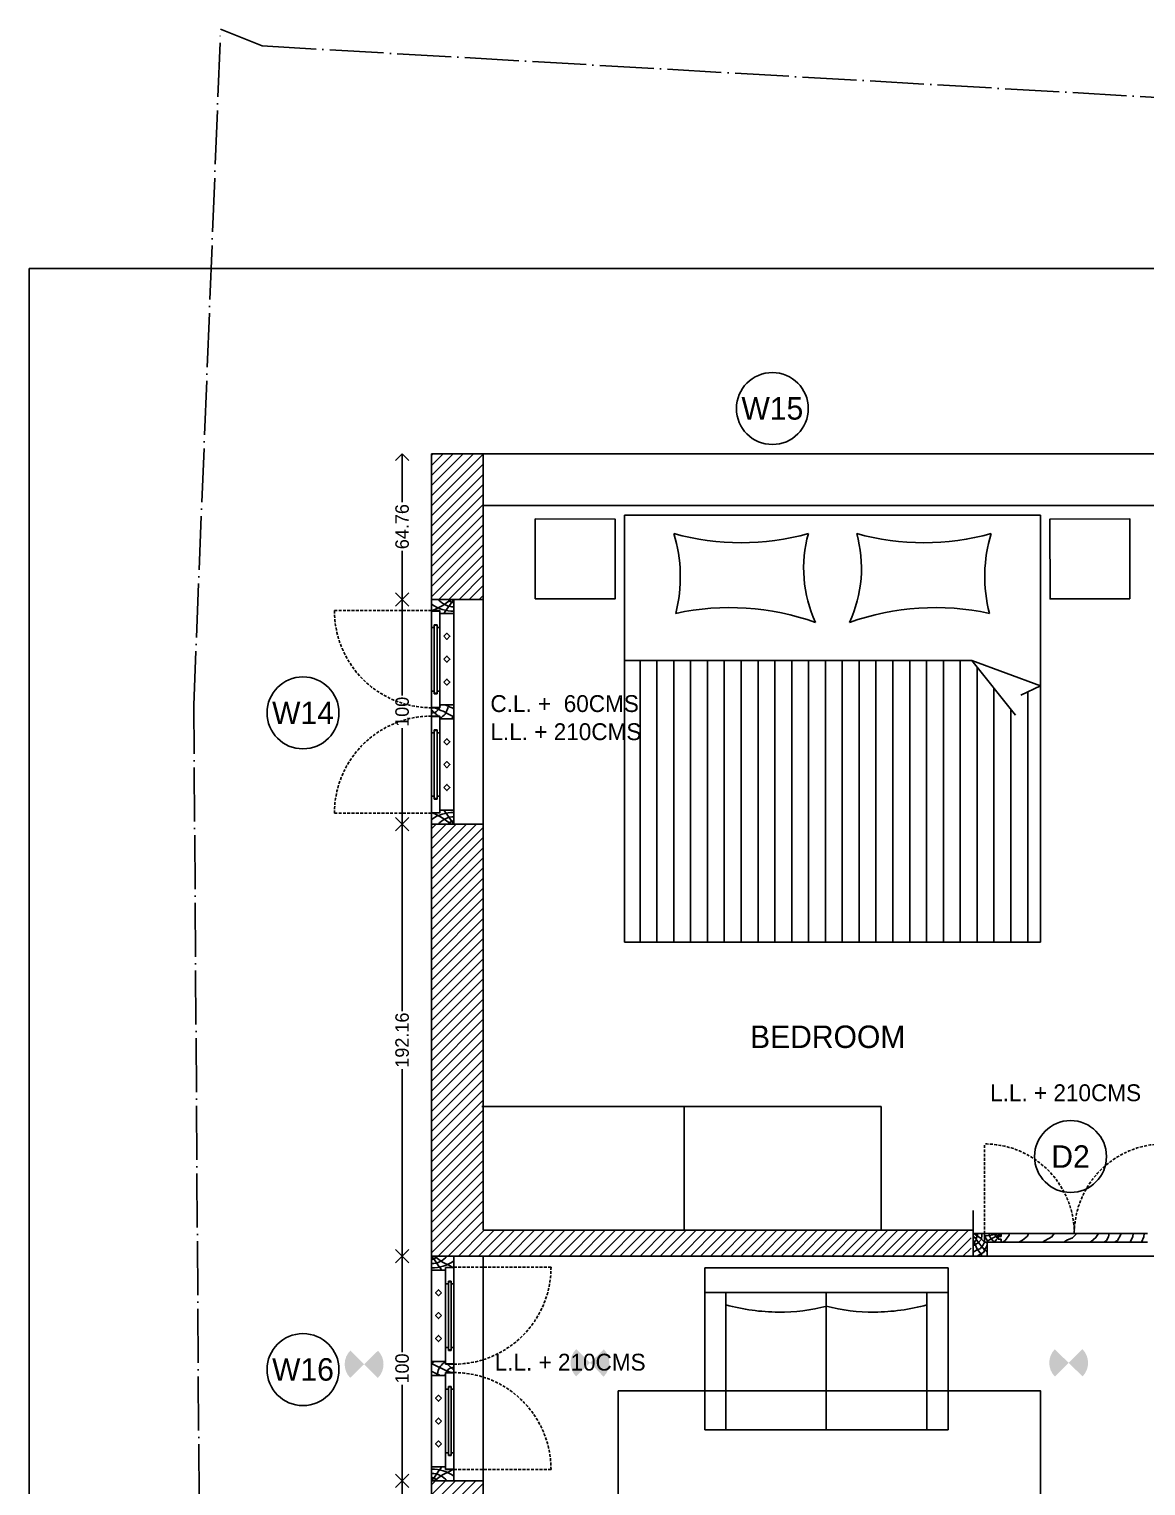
# Model space of a CAD drawing. Header units: metres. Extents: x -16 to 65907, y -5261 to 15511.
# Drawn here: x 17660 to 18157, y 6932 to 7580 of the extents above; entities that cross this region are included whole.
import ezdxf

# ---------------------------------------------------------------- set-up
doc = ezdxf.new("R2010")
doc.units = ezdxf.units.M
doc.header["$PDMODE"] = 67
doc.header["$PDSIZE"] = -5
doc.linetypes.add('ACAD_ISO04W100', pattern=[30, 24, -3, 0, -3])
doc.linetypes.add('DASHED', pattern=[19.05, 12.7, -6.35])
doc.layers.get('0').update_dxf_attribs({"color": 6})
for name, color, linetype in [('BC-BOUNDARY', 3, 'ACAD_ISO04W100'), ('BC-CILL', 23, 'Continuous'), ('BC-DIMENSION', 8, 'Continuous'), ('BC-ELEC_FIT', 10, 'Continuous'), ('BC-FURNITURE', 5, 'Continuous'), ('BC-GREYCOLOR', 8, 'Continuous'), ('BC-HATCH', 8, 'Continuous'), ('BC-JOINERY', 93, 'Continuous'), ('BC-TEXT', 7, 'Continuous'), ('BC-WALLS', 1, 'Continuous'), ('BC-WHITECOLOR', 7, 'Continuous')]:
    doc.layers.add(name, color=color, linetype=linetype)
doc.layers.get('BC-ELEC_FIT').off()
doc.styles.add('BC-1IN10-3', font='FreeSans.ttf', dxfattribs={"height": 6})
doc.styles.add('BC-1IN50-1', font='FreeSans.ttf', dxfattribs={"height": 10})
doc.dimstyles.new('BC-1IN10-3', dxfattribs={"dimtxt": 6, "dimasz": 6, "dimexe": 0.18, "dimexo": 0.0625, "dimgap": 1, "dimtad": 0, "dimtoh": 1, "dimzin": 12, "dimdsep": 46, "dimtxsty": 'BC-1IN10-3', "dimblk": 'OPEN90', "dimcen": 0.09, "dimse1": 1, "dimse2": 1, "dimclrd": 256, "dimclre": 256, "dimclrt": 7, "dimadec": 0, "dimazin": 0, "dimtfac": 1, "dimtdec": 1, "dimtofl": 0, "dimtmove": 1, "dimatfit": 3, "dimldrblk": 'OPEN90', "dimfxl": 1, "dimtolj": 1, "dimtzin": 0, "dimlwd": -3, "dimarcsym": 0})
pattern_1 = [(45, (-1743.164, 9158.644), (-2.24506403, 2.24506403), [])]

# ---------------------------------------------------------------- blocks, each defined once
blk = doc.blocks.new('A$C1802797060')
h = blk.add_hatch()
h.set_pattern_fill('ANSI31', color=256, scale=60, angle=315, style=0)
h.set_pattern_definition([(0, (-91.719, -51.977), (2e-15, 7.5), [])])
h.paths.add_polyline_path([(125.3, 224.83), (0, 224.83), (0, 39.83), (114, 39.83), (109.97, 48.51), (101.08, 50.93), (125.3, 70.33)])
at = {"layer": 'BC-FURNITURE'}
for p, q in [((190, 224.83), (0, 224.83)), ((125.3, 224.83), (125.3, 70.33)), ((190, 39.83), (190, 224.83)), ((101.08, 50.93), (125.3, 70.33)), ((125.3, 70.33), (114, 39.83)), ((114, 39.83), (109.97, 48.51)), ((0, 39.83), (190, 39.83))]:
    blk.add_line(p, q, dxfattribs=at)
for points in [[(152.75, 264.66), (188.3, 264.63), (188.28, 229.08), (152.73, 229.11)], [(152.75, 0), (188.3, 0.02), (188.28, 35.57), (152.73, 35.55)]]:
    blk.add_lwpolyline(points, close=True, dxfattribs=at)
for centre, radius, start, end in [((35.09, 178.06), 113.78, 340.37977, 12.19977), ((162.61, 265.92), 65.87, 255.65753, 286.94987), ((288.58, 173.04), 110.87, 164.3673, 195.67653), ((166.4, 88.04), 57.16, 74.33254, 114.98513), ((35.09, 86.59), 113.78, 347.80023, 19.62023), ((166.4, 176.61), 57.16, 245.01487, 285.66746), ((288.58, 91.62), 110.87, 164.32347, 195.6327), ((162.61, -1.27), 65.87, 73.05013, 104.34247)]:
    blk.add_arc(centre, radius, start, end, dxfattribs=at)
blk = doc.blocks.new('A$C08834721')
at = {"layer": 'BC-FURNITURE'}
for p, q in [((72.05, 108.36), (0, 108.36)), ((0, 108.36), (0, 0)), ((11.06, 0.38), (11.06, 108.02)), ((72.05, 0), (72.05, 108.36)), ((11.1, 98.9), (72.05, 98.9)), ((11.35, 54.37), (71.79, 54.37)), ((11.1, 9.47), (72.05, 9.47)), ((0, 0), (72.05, 0))]:
    blk.add_line(p, q, dxfattribs=at)
for centre, radius, start, end in [((-74.99, 74.38), 94.74, 0.67398, 15), ((-59.48, 74.56), 79.22, 345, 0.67398), ((-59.48, 33.8), 79.22, 359.32602, 15), ((-74.99, 33.98), 94.74, 345, 359.32602)]:
    blk.add_arc(centre, radius, start, end, dxfattribs=at)
blk = doc.blocks.new('BC-JN-FRAME-SIDE')
at = {"layer": 'BC-HATCH'}
for points in [[(0, -3.87), (-1.06, -2.29), (-2.66, -0.06), (-4.24, 2.97), (-5, 4.54)], [(-0.01, -5), (-1.62, -3.74), (-4.39, -1.84), (-5.78, -0.75), (-6.25, -0.66)]]:
    blk.add_lwpolyline(points, dxfattribs=at)
for centre, radius, start, end in [((10.75, -4.4), 15.93, 143.84471, 182.16368), ((5.98, -5.2), 9.31, 129.91119, 178.74686), ((2.65, -5.73), 4.3, 128.02701, 170.18517)]:
    blk.add_arc(centre, radius, start, end, dxfattribs=at)
at = {"layer": 'BC-JOINERY'}
for p, q in [((-6.25, -5), (-6.25, 1.25)), ((-6.25, 1.25), (-5, 1.25)), ((-5, 1.25), (-5, 5)), ((-5, 5), (0, 5)), ((0, 5), (0, -5)), ((0, -5), (-6.25, -5))]:
    blk.add_line(p, q, dxfattribs=at)
blk = doc.blocks.new('BC-JN-FRAME-CENTER')
at = {"layer": 'BC-GREYCOLOR'}
for points, knots in [([(-1.88, 8.78), (-1.38, 7.46), (-0.18, 4.45), (1.37, 1.6), (2.28, 0)], [2.093684, 2.093684, 2.093684, 2.093684, 6.327699, 11.827223, 11.827223, 11.827223, 11.827223]), ([(0.58, 10), (0.43, 9.17), (-0.01, 7.68), (-1.2, 6.81), (-1.88, 6.48)], [1.300718, 1.300718, 1.300718, 1.300718, 3.723135, 5.971251, 5.971251, 5.971251, 5.971251]), ([(-0.79, 10), (-0.2, 9.31), (0.68, 8.3), (1.59, 7.33), (1.87, 7.03)], [1.597578, 1.597578, 1.597578, 1.597578, 4.333948, 5.589722, 5.589722, 5.589722, 5.589722]), ([(2.81, 6.25), (2.57, 5.76), (1.32, 3.73), (-1.1, 2.85), (-3.13, 2.31)], [3.454414, 3.454414, 3.454414, 3.454414, 5.128883, 10.935535, 10.935535, 10.935535, 10.935535]), ([(-3.13, 3.89), (-2.83, 3.16), (-2.19, 1.87), (-1.62, 0.57), (-1.38, 0)], [6.415351, 6.415351, 6.415351, 6.415351, 8.781453, 10.647667, 10.647667, 10.647667, 10.647667])]:
    blk.add_open_spline(points, degree=3, knots=knots, dxfattribs=at)
for points in [[(-2.39, 6.25), (-2.63, 6.15), (-2.87, 6.06), (-3.13, 5.97)], [(1.93, 0), (2.37, 0.39), (2.77, 0.84), (3.12, 1.32)], [(2.63, 6.25), (2.79, 6.08), (2.96, 5.92), (3.12, 5.75)]]:
    blk.add_open_spline(points, degree=3, dxfattribs=at)
at = {"layer": 'BC-JOINERY'}
for p, q in [((-1.88, 6.25), (-1.88, 10)), ((1.87, 10), (-1.88, 10)), ((1.87, 6.25), (1.87, 10)), ((-3.13, 0), (-3.13, 6.25)), ((-3.13, 6.25), (-1.88, 6.25)), ((-3.13, 0), (3.12, 0)), ((3.12, 6.25), (1.87, 6.25)), ((3.12, 0), (3.12, 6.25)), ((3.12, 6.25), (3.12, 6.25)), ((3.12, 6.25), (3.12, 6.25))]:
    blk.add_line(p, q, dxfattribs=at)
blk = doc.blocks.new('_OPEN90')
at = {"color": 0, "linetype": 'ByBlock'}
for p, q in [((0, 0), (-1, 0)), ((-0.5, 0.5), (0, 0)), ((0, 0), (-0.5, -0.5))]:
    blk.add_line(p, q, dxfattribs=at)
blk = doc.blocks.new('*D2214')
at = {"layer": 'BC-DIMENSION', "linetype": 'Continuous', "lineweight": -3}
for p, q in [((17826.15, 6928.22), (17826.15, 6864.51)), ((17826.15, 6786.22), (17826.15, 6849.92))]:
    blk.add_line(p, q, dxfattribs=at)
at = {"layer": 'Defpoints', "color": 0}
for p in [(17826.15, 6934.22), (17839.21, 6934.22), (17839.21, 6780.22)]:
    blk.add_point(p, dxfattribs=at)
at = {"layer": 'BC-DIMENSION', "lineweight": -3, "xscale": 6, "yscale": 6, "zscale": 6}
for p, rotation in [((17826.15, 6934.22), 90), ((17826.15, 6780.22), 270)]:
    blk.add_blockref('_OPEN90', p, dxfattribs=dict(at, rotation=rotation))
at = {"layer": 'BC-DIMENSION', "color": 7, "insert": (17826.15, 6857.22), "char_height": 6, "attachment_point": 5, "rotation": 90, "style": 'BC-1IN10-3'}
blk.add_mtext('\\A1;154', dxfattribs=at)
blk = doc.blocks.new('*D2216')
at = {"layer": 'BC-DIMENSION', "linetype": 'Continuous', "lineweight": -3}
for p, q in [((17826.15, 7028.22), (17826.15, 6991.46)), ((17826.15, 6940.22), (17826.15, 6976.97))]:
    blk.add_line(p, q, dxfattribs=at)
at = {"layer": 'Defpoints', "color": 0}
for p in [(17826.15, 7034.22), (17839.21, 7034.22), (17839.21, 6934.22)]:
    blk.add_point(p, dxfattribs=at)
at = {"layer": 'BC-DIMENSION', "lineweight": -3, "xscale": 6, "yscale": 6, "zscale": 6}
for p, rotation in [((17826.15, 7034.22), 90), ((17826.15, 6934.22), 270)]:
    blk.add_blockref('_OPEN90', p, dxfattribs=dict(at, rotation=rotation))
at = {"layer": 'BC-DIMENSION', "color": 7, "insert": (17826.15, 6984.22), "char_height": 6, "attachment_point": 5, "rotation": 90, "style": 'BC-1IN10-3'}
blk.add_mtext('\\A1;100', dxfattribs=at)
blk = doc.blocks.new('*D2217')
at = {"layer": 'BC-DIMENSION', "linetype": 'Continuous', "lineweight": -3}
for p, q in [((17826.15, 7220.38), (17826.15, 7143.17)), ((17826.15, 7040.22), (17826.15, 7117.43))]:
    blk.add_line(p, q, dxfattribs=at)
at = {"layer": 'Defpoints', "color": 0}
for p in [(17826.15, 7226.38), (17839.21, 7226.38), (17839.21, 7034.22)]:
    blk.add_point(p, dxfattribs=at)
at = {"layer": 'BC-DIMENSION', "lineweight": -3, "xscale": 6, "yscale": 6, "zscale": 6}
for p, rotation in [((17826.15, 7226.38), 90), ((17826.15, 7034.22), 270)]:
    blk.add_blockref('_OPEN90', p, dxfattribs=dict(at, rotation=rotation))
at = {"layer": 'BC-DIMENSION', "color": 7, "insert": (17826.15, 7130.3), "char_height": 6, "attachment_point": 5, "rotation": 90, "style": 'BC-1IN10-3'}
blk.add_mtext('\\A1;192.16', dxfattribs=at)
blk = doc.blocks.new('*D2218')
at = {"layer": 'BC-DIMENSION', "linetype": 'Continuous', "lineweight": -3}
for p, q in [((17826.15, 7320.38), (17826.15, 7283.62)), ((17826.15, 7232.38), (17826.15, 7269.14))]:
    blk.add_line(p, q, dxfattribs=at)
at = {"layer": 'Defpoints', "color": 0}
for p in [(17826.15, 7326.38), (17839.21, 7326.38), (17839.21, 7226.38)]:
    blk.add_point(p, dxfattribs=at)
at = {"layer": 'BC-DIMENSION', "lineweight": -3, "xscale": 6, "yscale": 6, "zscale": 6}
for p, rotation in [((17826.15, 7326.38), 90), ((17826.15, 7226.38), 270)]:
    blk.add_blockref('_OPEN90', p, dxfattribs=dict(at, rotation=rotation))
at = {"layer": 'BC-DIMENSION', "color": 7, "insert": (17826.15, 7276.38), "char_height": 6, "attachment_point": 5, "rotation": 90, "style": 'BC-1IN10-3'}
blk.add_mtext('\\A1;100', dxfattribs=at)
blk = doc.blocks.new('*D2219')
at = {"layer": 'BC-DIMENSION', "linetype": 'Continuous', "lineweight": -3}
for p, q in [((17826.15, 7385.14), (17826.15, 7369.59)), ((17826.15, 7332.38), (17826.15, 7347.93))]:
    blk.add_line(p, q, dxfattribs=at)
at = {"layer": 'Defpoints', "color": 0}
for p in [(17826.15, 7391.14), (17839.21, 7391.14), (17839.21, 7326.38)]:
    blk.add_point(p, dxfattribs=at)
at = {"layer": 'BC-DIMENSION', "lineweight": -3, "xscale": 6, "yscale": 6, "zscale": 6}
for p, rotation in [((17826.15, 7391.14), 90), ((17826.15, 7326.38), 270)]:
    blk.add_blockref('_OPEN90', p, dxfattribs=dict(at, rotation=rotation))
at = {"layer": 'BC-DIMENSION', "color": 7, "insert": (17826.15, 7358.76), "char_height": 6, "attachment_point": 5, "rotation": 90, "style": 'BC-1IN10-3'}
blk.add_mtext('\\A1;64.76', dxfattribs=at)
blk = doc.blocks.new('ele_ceiling_box')
at = {"layer": 'BC-WALLS'}
h = blk.add_hatch(color=256, dxfattribs=at)
edge = h.paths.add_edge_path()
edge.add_ellipse((0, 0), major_axis=(-6.11, 6.11), ratio=1, start_angle=179.75371, end_angle=269.22334)
edge.add_line((6.19, 6.03), (0, 0))
edge.add_line((0, 0), (6.08, -6.13))
edge = h.paths.add_edge_path()
edge.add_line((0, 0), (-6.08, 6.13))
edge.add_ellipse((0, 0), major_axis=(-6.11, 6.11), ratio=1, start_angle=359.75371, end_angle=449.22334)
edge.add_line((-6.19, -6.03), (0, 0))

msp = doc.modelspace()

# ---------------------------------------------------------------- hatches: boundary and pattern name
at = {"layer": 'BC-DIMENSION', "linetype": 'Continuous'}
h = msp.add_hatch(dxfattribs=at)
h.set_pattern_fill('ANSI31', color=256, style=0)
h.set_pattern_definition(pattern_1)
h.paths.add_polyline_path([(18701.213, 6992.716), (18701.213, 7368.428), (18348.213, 7368.428), (18348.213, 7345.428), (18498.713, 7345.428), (18498.713, 7100.716), (18325.213, 7100.716), (18325.213, 7034.216), (18348.213, 7034.216), (18348.213, 7089.216), (18598.213, 7089.216), (18598.213, 7100.716), (18510.213, 7100.716), (18510.213, 7345.428), (18678.213, 7345.428), (18678.213, 6992.716)])
h.paths.add_polyline_path([(18193.213, 7326.379), (18193.213, 7391.143), (18170.213, 7391.143), (18170.213, 7326.379), (18171.344, 7326.379), (18172.866, 7326.379), (18177.153, 7326.379), (18180.213, 7326.379)])
h.paths.add_polyline_path([(18215.213, 7192.313), (18215.213, 7207.616), (18193.213, 7207.616), (18193.213, 7226.379), (18170.213, 7226.379), (18170.213, 7184.616), (18215.213, 7184.616), (18215.213, 7189.626), (18205.213, 7189.626), (18205.213, 7192.313)])
h.paths.add_polyline_path([(18193.213, 7034.216), (18193.213, 7100.716), (18170.213, 7100.716), (18170.213, 7034.216)])
h.paths.add_polyline_path([(17862.213, 7045.716), (17862.213, 7100.716), (17862.213, 7226.379), (17839.213, 7226.379), (17839.213, 7034.216), (17862.213, 7034.216), (18079.27, 7034.216), (18079.27, 7045.716)])
h.paths.add_polyline_path([(17862.213, 7326.379), (17862.213, 7391.143), (17839.213, 7391.143), (17839.213, 7326.379)])
h = msp.add_hatch(dxfattribs=at)
h.set_pattern_fill('ANSI31', color=256, style=0)
h.set_pattern_definition(pattern_1)
h.paths.add_polyline_path([(18701.213, 6617.597), (18701.213, 6932.716), (18688.213, 6932.716), (18685.153, 6932.716), (18680.866, 6932.716), (18679.344, 6932.716), (18678.213, 6932.716), (18678.213, 6617.597)])
h.paths.add_polyline_path([(18574.213, 6490.587), (18574.213, 6513.587), (18348.213, 6513.587), (18348.213, 6944.216), (18325.213, 6944.216), (18325.213, 6680.016), (18325.213, 6513.587), (18315.213, 6513.587), (18315.213, 6503.587), (18325.213, 6503.587), (18325.213, 6490.587)])
h.paths.add_polyline_path([(18225.213, 6503.587), (18225.213, 6513.587), (18044.213, 6513.587), (18044.213, 6490.587), (18215.213, 6490.587), (18215.213, 6503.587)])
h.paths.add_polyline_path([(18193.213, 6657.016), (18193.213, 6680.016), (18051.312, 6680.016), (18051.326, 6657.016)])
h.paths.add_polyline_path([(17862.213, 6780.016), (17862.213, 6934.216), (17849.213, 6934.216), (17846.153, 6934.216), (17841.866, 6934.216), (17840.344, 6934.216), (17839.213, 6934.216), (17839.213, 6780.016), (17842.274, 6780.016), (17846.561, 6780.016), (17848.083, 6780.016), (17849.213, 6780.016)])
h.paths.add_polyline_path([(17862.213, 6645.587), (17862.213, 6680.016), (17839.213, 6680.016), (17839.213, 6645.587)])

# ---------------------------------------------------------------- linework, layer by layer
at = {"layer": 'BC-BOUNDARY'}
for p, q in [((17733.462, 7279.347), (17745.361, 7580.102)), ((17745.361, 7580.102), (17763.9, 7572.599)), ((17763.9, 7572.599), (18794.271, 7513.322)), ((17741.189, 6113.857), (17733.462, 7279.347))]:
    msp.add_line(p, q, dxfattribs=at)
at = {"layer": 'BC-CILL'}
for p, q in [((17862.213, 7391.143), (18170.213, 7391.143)), ((17862.213, 7368.143), (18170.213, 7368.143)), ((17862.213, 7326.379), (17862.213, 7226.379)), ((17862.213, 7034.216), (17862.213, 6934.216))]:
    msp.add_line(p, q, dxfattribs=at)
at = {"layer": 'BC-FURNITURE'}
for p, q in [((18110.136, 7173.865), (17925.136, 7173.865)), ((17951.652, 7100.841), (17951.652, 7045.716))]:
    msp.add_line(p, q, dxfattribs=at)
at = {"layer": 'BC-FURNITURE', "flags": 128}
msp.add_lwpolyline([(18039.27, 7045.716), (18039.27, 7100.716), (17861.652, 7100.716)], dxfattribs=at)
at = {"layer": 'BC-GREYCOLOR', "linetype": 'DASHED', "ltscale": 0.1}
for p, q in [((17839.213, 7321.379), (17796.038, 7321.379)), ((17839.213, 7231.279), (17796.038, 7231.279)), ((18085.313, 7044.216), (18085.313, 7084.116)), ((17849.213, 7029.316), (17892.388, 7029.316)), ((17849.213, 6939.216), (17892.388, 6939.216))]:
    msp.add_line(p, q, dxfattribs=at)
for centre, radius, start, end in [((17839.213, 7321.379), 43.175, 180, 270), ((17839.213, 7231.279), 43.175, 90, 180), ((18085.313, 7044.216), 39.9, 0, 90), ((18165.113, 7044.216), 39.9, 90, 180), ((17849.213, 7029.316), 43.175, 270, 0), ((17849.213, 6939.216), 43.175, 0, 90)]:
    msp.add_arc(centre, radius, start, end, dxfattribs=at)
at = {"layer": 'BC-HATCH'}
msp.add_line((18080.213, 7045.716), (18080.213, 7054.5), dxfattribs=at)
for points in [[(18082.052, 7044.216), (18082.127, 7043.613), (18081.768, 7042.287), (18081.381, 7041.044), (18080.213, 7040.466)], [(18080.213, 7038.9), (18080.829, 7039.082), (18082.531, 7040.322), (18083.9, 7041.71), (18084.061, 7043.696), (18084.213, 7044.216)], [(18080.213, 7043.288), (18080.939, 7042.508), (18083.011, 7039.662), (18085.305, 7037.01), (18086.463, 7036.286)], [(18080.213, 7041.285), (18080.691, 7040.629), (18081.796, 7037.562), (18083.094, 7036.043), (18083.868, 7034.882), (18084.113, 7034.216)], [(18080.213, 7035.938), (18081.713, 7036.816), (18083.426, 7037.562), (18084.642, 7039.275), (18085.213, 7040.416)], [(18080.496, 7044.216), (18081.243, 7043.641), (18083.315, 7042.287), (18085.213, 7040.416), (18086.463, 7040.164)], [(18082.004, 7034.216), (18082.404, 7034.468), (18084.946, 7035.96), (18085.415, 7037.314), (18086.134, 7038.415), (18086.463, 7039.268)], [(18091.304, 7044.216), (18090.652, 7043.939), (18088.276, 7043.543), (18085.998, 7043.288), (18085.313, 7042.968)], [(18087.023, 7040.466), (18086.536, 7040.968), (18085.772, 7042.284), (18085.313, 7043.698)], [(18092.415, 7044.216), (18091.43, 7043.599), (18089.45, 7042.454), (18087.158, 7041.378), (18086.318, 7040.466)], [(18090.197, 7040.466), (18088.969, 7040.997), (18087.851, 7042.609), (18087.299, 7043.529), (18087.115, 7044.216)], [(18091.363, 7042.087), (18091.062, 7042.241), (18089.86, 7043.741), (18089.694, 7044.216)], [(18091.363, 7042.275), (18090.398, 7041.421), (18089.795, 7040.466)], [(18091.6, 7044.216), (18091.954, 7043.458), (18092.578, 7042.966)], [(18092.613, 7041.444), (18092.085, 7041.716)], [(18092.613, 7043.423), (18092.127, 7042.966)], [(18096.44, 7044.216), (18096.185, 7043.552), (18094.415, 7041.177), (18093.458, 7040.466)], [(18104.89, 7044.216), (18104.43, 7043.12), (18102.229, 7041.307), (18100.546, 7040.466)], [(18116.281, 7044.216), (18115.223, 7042.732), (18112.201, 7041.221), (18111.006, 7040.466)], [(18126.327, 7044.216), (18124.419, 7042.386), (18121.958, 7041.264), (18120.622, 7040.466)], [(18135.994, 7044.216), (18134.823, 7042.429), (18132.708, 7040.789), (18132.096, 7040.466)], [(18140.662, 7044.216), (18140.404, 7042.77), (18139.52, 7041.139), (18138.55, 7040.466)], [(18146.075, 7044.216), (18145.832, 7043.466), (18144.494, 7041.221), (18143.062, 7040.466)], [(18151.446, 7044.216), (18151.327, 7042.908), (18150.36, 7040.974), (18149.941, 7040.466)], [(18156.308, 7044.216), (18156.156, 7042.866), (18155.143, 7040.466)]]:
    msp.add_lwpolyline(points, dxfattribs=at)
for points in [[(17862.213, 7034.216), (17862.213, 6680.016), (18170.213, 6680.016), (18170.213, 7034.216)], [(17922.213, 6974.216), (17922.213, 6740.016), (18110.213, 6740.016), (18110.213, 6974.216)]]:
    msp.add_lwpolyline(points, close=True, dxfattribs=at)
at = {"layer": 'BC-JOINERY'}
for p, q in [((17841.713, 7315.129), (17840.463, 7315.129)), ((17840.463, 7313.879), (17840.463, 7315.129)), ((17841.713, 7313.879), (17841.713, 7315.129)), ((17840.463, 7285.604), (17840.463, 7284.354)), ((17841.713, 7285.604), (17841.713, 7284.354)), ((17841.713, 7284.354), (17840.463, 7284.354)), ((17841.713, 7268.304), (17840.463, 7268.304)), ((17840.463, 7267.054), (17840.463, 7268.304)), ((17841.713, 7267.054), (17841.713, 7268.304)), ((17840.463, 7238.779), (17840.463, 7237.529)), ((17840.463, 7237.779), (17841.713, 7237.779)), ((17841.713, 7237.529), (17840.463, 7237.529)), ((17841.713, 7237.529), (17840.463, 7237.529)), ((17841.713, 7238.779), (17841.713, 7237.529)), ((18080.213, 7034.216), (18080.213, 7044.216)), ((18080.213, 7044.216), (18085.213, 7044.216)), ((18085.213, 7044.216), (18085.213, 7040.416)), ((18085.213, 7040.416), (18086.463, 7040.416)), ((18086.463, 7040.416), (18086.463, 7034.216)), ((18092.613, 7042.966), (18091.363, 7042.966)), ((18091.363, 7041.716), (18091.363, 7042.966)), ((18092.613, 7041.716), (18091.363, 7041.716)), ((18157.813, 7044.216), (18092.613, 7044.216)), ((18092.613, 7040.466), (18157.813, 7040.466)), ((18080.213, 7034.216), (18086.463, 7034.216)), ((17846.713, 7023.066), (17847.963, 7023.066)), ((17846.713, 7023.066), (17847.963, 7023.066)), ((17846.713, 7021.816), (17846.713, 7023.066)), ((17847.963, 7022.816), (17846.713, 7022.816)), ((17847.963, 7021.816), (17847.963, 7023.066)), ((17846.713, 6993.541), (17846.713, 6992.291)), ((17847.963, 6993.541), (17847.963, 6992.291)), ((17846.713, 6992.291), (17847.963, 6992.291)), ((17846.713, 6976.241), (17847.963, 6976.241)), ((17846.713, 6974.991), (17846.713, 6976.241)), ((17847.963, 6974.991), (17847.963, 6976.241)), ((17846.713, 6946.716), (17846.713, 6945.466)), ((17846.713, 6945.466), (17847.963, 6945.466)), ((17847.963, 6946.716), (17847.963, 6945.466))]:
    msp.add_line(p, q, dxfattribs=at)
for points in [[(17840.463, 7313.879), (17839.213, 7313.879), (17839.213, 7321.179), (17842.963, 7321.179), (17842.963, 7313.879), (17841.713, 7313.879)], [(17840.463, 7285.604), (17839.213, 7285.604), (17839.213, 7278.304), (17842.963, 7278.304), (17842.963, 7285.604), (17841.713, 7285.604)], [(17840.463, 7267.054), (17839.213, 7267.054), (17839.213, 7274.354), (17842.963, 7274.354), (17842.963, 7267.054), (17841.713, 7267.054)], [(17840.463, 7238.779), (17839.213, 7238.779), (17839.213, 7231.479), (17842.963, 7231.479), (17842.963, 7238.779), (17841.713, 7238.779)], [(17840.463, 7238.779), (17839.213, 7238.779), (17839.213, 7231.479), (17842.963, 7231.479), (17842.963, 7238.779), (17841.713, 7238.779)], [(18092.613, 7042.966), (18092.613, 7044.216), (18085.313, 7044.216), (18085.313, 7040.466), (18092.613, 7040.466), (18092.613, 7041.716)], [(17847.963, 7021.816), (17849.213, 7021.816), (17849.213, 7029.116), (17845.463, 7029.116), (17845.463, 7021.816), (17846.713, 7021.816)], [(17847.963, 7021.816), (17849.213, 7021.816), (17849.213, 7029.116), (17845.463, 7029.116), (17845.463, 7021.816), (17846.713, 7021.816)], [(17847.963, 6993.541), (17849.213, 6993.541), (17849.213, 6986.241), (17845.463, 6986.241), (17845.463, 6993.541), (17846.713, 6993.541)], [(17847.963, 6974.991), (17849.213, 6974.991), (17849.213, 6982.291), (17845.463, 6982.291), (17845.463, 6974.991), (17846.713, 6974.991)], [(17847.963, 6946.716), (17849.213, 6946.716), (17849.213, 6939.416), (17845.463, 6939.416), (17845.463, 6946.716), (17846.713, 6946.716)]]:
    msp.add_lwpolyline(points, dxfattribs=at)
at = {"layer": 'BC-TEXT', "linetype": 'Continuous'}
for centre in [(17990.864, 7411.303), (17782.025, 7275.9), (18123.544, 7078.508), (17782.025, 6983.736)]:
    msp.add_circle(centre, 16, dxfattribs=at)
at = {"layer": 'BC-WALLS'}
for p, q in [((17839.213, 7391.143), (17839.213, 7326.379)), ((17839.213, 7391.143), (17862.213, 7391.143)), ((17862.213, 7391.143), (17862.213, 7326.379)), ((17862.213, 7326.379), (17839.213, 7326.379)), ((17862.213, 7226.379), (17839.213, 7226.379)), ((17839.213, 7226.379), (17839.213, 7034.216)), ((17862.213, 7226.379), (17862.213, 7045.716)), ((18080.213, 7045.716), (17862.213, 7045.716)), ((18080.213, 7045.716), (18080.213, 7034.216)), ((18080.213, 7034.216), (17839.213, 7034.216)), ((17862.213, 7034.216), (17839.213, 7034.216)), ((17862.213, 7034.216), (17862.213, 6970.716)), ((17862.213, 6934.216), (17839.213, 6934.216)), ((17839.213, 6780.216), (17839.213, 6934.216)), ((17862.213, 6780.216), (17862.213, 6934.216))]:
    msp.add_line(p, q, dxfattribs=at)
at = {"layer": 'BC-WHITECOLOR'}
for p, q in [((17849.213, 7320.029), (17849.213, 7279.454)), ((17839.213, 7285.604), (17839.213, 7313.879)), ((17840.463, 7314.879), (17841.713, 7314.879)), ((17840.463, 7285.604), (17840.463, 7313.879)), ((17841.713, 7285.604), (17841.713, 7313.879)), ((17842.963, 7313.879), (17842.963, 7285.604)), ((17840.463, 7284.604), (17841.713, 7284.604)), ((17849.213, 7273.204), (17849.213, 7232.629)), ((17839.213, 7267.054), (17839.213, 7238.779)), ((17840.463, 7268.054), (17841.713, 7268.054)), ((17840.463, 7267.054), (17840.463, 7238.779)), ((17841.713, 7267.054), (17841.713, 7238.779)), ((17842.963, 7238.779), (17842.963, 7267.054)), ((17840.463, 7237.779), (17841.713, 7237.779)), ((17839.213, 6987.391), (17839.213, 7027.966)), ((17845.463, 7021.816), (17845.463, 6993.541)), ((17847.963, 7022.816), (17846.713, 7022.816)), ((17846.713, 6993.541), (17846.713, 7021.816)), ((17847.963, 6993.541), (17847.963, 7021.816)), ((17849.213, 6993.541), (17849.213, 7021.816)), ((17847.963, 6992.541), (17846.713, 6992.541)), ((17839.213, 6940.566), (17839.213, 6981.141)), ((17845.463, 6946.716), (17845.463, 6974.991)), ((17847.963, 6975.991), (17846.713, 6975.991)), ((17846.713, 6974.991), (17846.713, 6946.716)), ((17847.963, 6974.991), (17847.963, 6946.716)), ((17849.213, 6974.991), (17849.213, 6946.716)), ((17847.963, 6945.716), (17846.713, 6945.716))]:
    msp.add_line(p, q, dxfattribs=at)
for points in [[(17844.745, 7309.961), (17846.088, 7311.304), (17847.432, 7309.961), (17846.088, 7308.617)], [(17844.745, 7299.792), (17846.088, 7301.135), (17847.432, 7299.792), (17846.088, 7298.448)], [(17844.745, 7289.623), (17846.088, 7290.967), (17847.432, 7289.623), (17846.088, 7288.28)], [(17844.745, 7263.036), (17846.088, 7261.692), (17847.432, 7263.036), (17846.088, 7264.379)], [(17844.745, 7252.867), (17846.088, 7251.523), (17847.432, 7252.867), (17846.088, 7254.21)], [(17844.745, 7242.698), (17846.088, 7241.355), (17847.432, 7242.698), (17846.088, 7244.042)], [(17843.682, 7017.897), (17842.338, 7019.241), (17840.995, 7017.897), (17842.338, 7016.554)], [(17843.682, 7007.728), (17842.338, 7009.072), (17840.995, 7007.728), (17842.338, 7006.385)], [(17843.682, 6997.56), (17842.338, 6998.903), (17840.995, 6997.56), (17842.338, 6996.216)], [(17843.682, 6970.972), (17842.338, 6969.629), (17840.995, 6970.972), (17842.338, 6972.316)], [(17843.682, 6960.803), (17842.338, 6959.46), (17840.995, 6960.803), (17842.338, 6962.147)], [(17843.682, 6950.635), (17842.338, 6949.291), (17840.995, 6950.635), (17842.338, 6951.978)]]:
    msp.add_lwpolyline(points, close=True, dxfattribs=at)
at = {"layer": 'Defpoints'}
msp.add_lwpolyline([(17660.172, 7473.661), (17660.172, 6347.615), (18915.742, 6347.615), (18915.742, 7473.661)], close=True, dxfattribs=at)

# ---------------------------------------------------------------- block references
at = {"layer": 'BC-ELEC_FIT', "linetype": 'Continuous'}
msp.add_blockref('ele_ceiling_box', (17809.213, 6986.105), dxfattribs=at)
at = {"layer": 'BC-ELEC_FIT', "linetype": 'Continuous', "rotation": 180}
msp.add_blockref('ele_ceiling_box', (17909.713, 6986.716), dxfattribs=at)
at = {"layer": 'BC-ELEC_FIT', "linetype": 'Continuous', "xscale": -1, "rotation": 180}
msp.add_blockref('ele_ceiling_box', (18122.713, 6986.716), dxfattribs=at)
at = {"layer": 'BC-FURNITURE', "rotation": 90}
msp.add_blockref('A$C1802797060', (18149.963, 7173.865), dxfattribs=at)
at = {"layer": 'BC-FURNITURE', "xscale": -1, "rotation": 89.99999999999993}
msp.add_blockref('A$C08834721', (18069.124, 7029.016), dxfattribs=at)
at = {"layer": 'BC-JOINERY'}
for p, rotation in [((17844.213, 7326.379), 89.99999999999999), ((17844.213, 6934.216), 270)]:
    msp.add_blockref('BC-JN-FRAME-SIDE', p, dxfattribs=dict(at, rotation=rotation))
at = {"layer": 'BC-JOINERY', "xscale": -1}
for p, rotation in [((17844.213, 7226.379), 89.9999999999999), ((17844.213, 7034.216), 269.9999999999999)]:
    msp.add_blockref('BC-JN-FRAME-SIDE', p, dxfattribs=dict(at, rotation=rotation))
at = {"layer": 'BC-WHITECOLOR', "xscale": -1}
for p, rotation in [((17849.213, 7276.329), 89.9999999999999), ((17839.213, 6984.266), 269.9999999999999)]:
    msp.add_blockref('BC-JN-FRAME-CENTER', p, dxfattribs=dict(at, rotation=rotation))

# ---------------------------------------------------------------- texts
at = {"layer": 'BC-TEXT', "style": 'BC-1IN50-1'}
for s, insert, char_height, width, attachment_point in [('{\\pxqc;{\\C7;W15}}', (17990.864, 7411.303), 10, 33.3881, 5), ('{\\pxqc;{\\C7;W14}}', (17782.025, 7275.9), 10, 33.3881, 5), ('{\\pxql;\\fUbuntu|b0|i0|c0|p34;{\\C7;C.L. +  60CMS\\PL.L. + 210CMS}}', (17865.422, 7273.727), 7.5, 105.17023, 4), ('{\\fUbuntu|b0|i0|c0|p34;{\\C7;BEDROOM}}', (18015.502, 7131.73), 10, 156.4473, 5), ('{\\pxql;\\fUbuntu|b0|i0|c0|p34;{\\C7;L.L. + 210CMS}}', (18087.763, 7106.84), 7.5, 105.17023, 4), ('{\\pxqc;{\\C7;D2}}', (18123.544, 7078.508), 10, 33.3881, 5), ('{\\pxqc;{\\C7;W16}}', (17782.025, 6983.736), 10, 33.3881, 5), ('{\\pxql;\\fUbuntu|b0|i0|c0|p34;{\\C7;L.L. + 210CMS}}', (17867.311, 6986.978), 7.5, 105.17023, 4)]:
    msp.add_mtext(s, dxfattribs=dict(at, insert=insert, char_height=char_height, width=width, attachment_point=attachment_point))

# ---------------------------------------------------------------- dimensions: what is measured, and where the dimension line sits
at = {"layer": 'BC-DIMENSION', "linetype": 'Continuous'}
for base, p1, p2, picture, middle in [((17826.146, 7391.143), (17839.213, 7326.379), (17839.213, 7391.143), '*D2219', (17826.146, 7358.761)), ((17826.146, 7326.379), (17839.213, 7226.379), (17839.213, 7326.379), '*D2218', (17826.146, 7276.379)), ((17826.146, 7226.379), (17839.213, 7034.216), (17839.213, 7226.379), '*D2217', (17826.146, 7130.298)), ((17826.146, 7034.216), (17839.213, 6934.216), (17839.213, 7034.216), '*D2216', (17826.146, 6984.216)), ((17826.146, 6934.216), (17839.213, 6780.216), (17839.213, 6934.216), '*D2214', (17826.146, 6857.216))]:
    dim = msp.add_linear_dim(base=base, p1=p1, p2=p2, angle=90, dimstyle='BC-1IN10-3', override={"dimlfac": 1}, dxfattribs=at)
    dim.commit()
    dim.dimension.update_dxf_attribs({"geometry": picture, "text_midpoint": middle})

doc.saveas('drawing.dxf')
